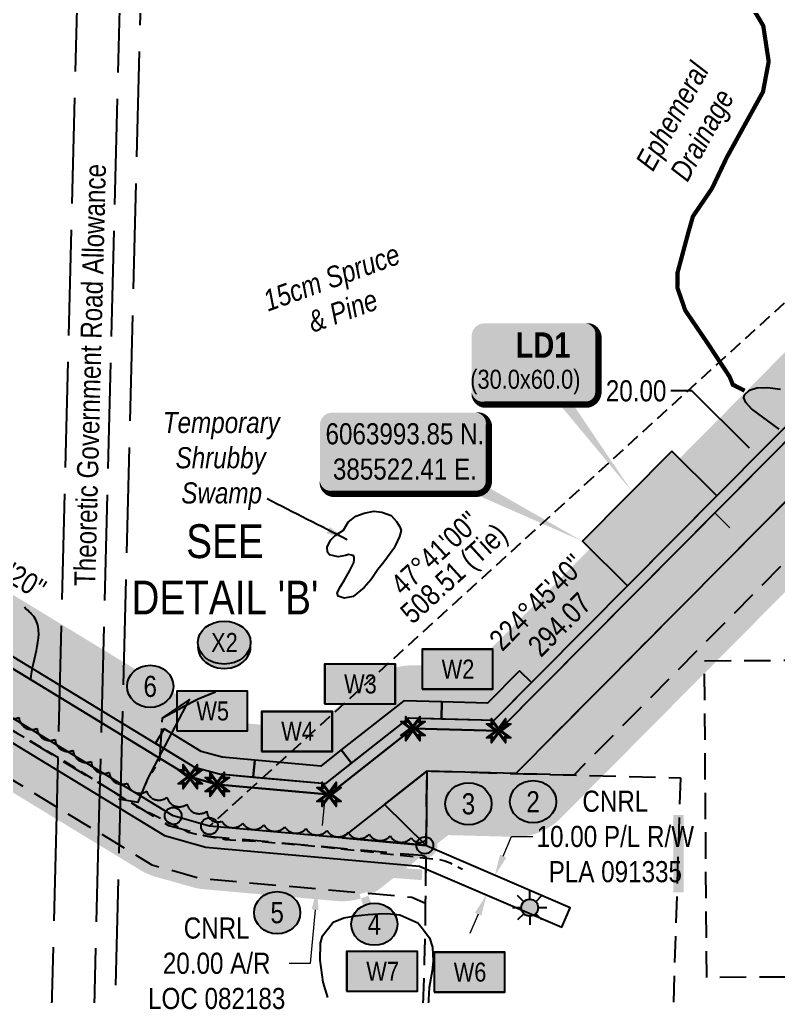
# Model space of a CAD drawing. Extents: x 379646 to 388155, y 6062459 to 6066140.
# Drawn here: x 385256 to 385615.1, y 6063778.4 to 6064240.8 of the extents above; entities that cross this region are included whole.
import ezdxf
from ezdxf.enums import TextEntityAlignment as Align

# ---------------------------------------------------------------- set-up
doc = ezdxf.new("R2010")
doc.units = 0
doc.header["$LTSCALE"] = 5
doc.header["$PDSIZE"] = 0.5
for name, pattern in [('0', [1, 1, 0]), ('foc-ACCESSROAD', [3.75, 2.5, -1.25]), ('foc-TIELINE', [1.875, 1.25, -0.625]), ('foc-TOPO-ephemeral', [6.25, 3.125, -0.625, 0.625, -0.625, 0.625, -0.625]), ('foc-UNSURVEYED', [12.5, 10, -2.5]), ('UG_PIPE', [1.875, 1.25, -0.625])]:
    doc.linetypes.add(name, pattern=pattern)
doc.layers.get('Defpoints').update_dxf_attribs({"color": 9})
for name, color, linetype in [('AS-PIPE-UG', 44, 'UG_PIPE'), ('AS-ROADS', 254, 'Continuous'), ('AS-UNDERLAY-H', 141, 'Continuous'), ('C-AR', 13, 'foc-ACCESSROAD'), ('C-RW', 13, 'Continuous'), ('C-WS', 13, 'foc-ACCESSROAD'), ('C-WS-S', 8, 'Continuous'), ('DETAIL-T', 7, 'Continuous'), ('F-WS', 190, 'foc-ACCESSROAD'), ('L-BD', 7, 'Continuous'), ('L-BD1', 253, 'Continuous'), ('L-MON', 1, 'Continuous'), ('L-ROAD-T', 7, 'Continuous'), ('L-TIE', 7, 'foc-TIELINE'), ('L-USEC', 7, 'foc-UNSURVEYED'), ('P-BUFFER-H 30m', 51, 'Continuous'), ('P-CROSSINGS', 250, 'Continuous'), ('P-ELEVATION', 7, 'Continuous'), ('P-PROPOSED', 10, 'Continuous'), ('P-PROPOSED-H', 21, 'Continuous'), ('P-STATION', 7, 'Continuous'), ('P-TEMP-BLOCKS', 250, 'Continuous'), ('P-TEMP-BLUE', 146, 'Continuous'), ('P-TXT', 4, 'Continuous'), ('T-BUSH', 110, '0'), ('T-BUSH-T', 110, 'Continuous'), ('T-DRAW', 143, 'foc-TOPO-ephemeral'), ('T-WATER-T', 170, 'Continuous'), ('WATERCOURSE', 146, 'foc-TIELINE'), ('WETLAND', 143, 'Continuous'), ('WETLAND-T', 146, 'Continuous')]:
    doc.layers.add(name, color=color, linetype=linetype)
doc.layers.add('C-AR-T', color=13, linetype='Continuous', lineweight=9)
doc.layers.add('C-RW-T', color=13, linetype='Continuous', lineweight=9)
doc.layers.add('P-TEMP-BLUE-H', color=7, linetype='Continuous', true_color=0x99e6ff)
doc.styles.add('80', font='ARIALN.TTF', dxfattribs={"height": 10})
doc.styles.add('80CG', font='ARIALN.TTF', dxfattribs={"height": 10})
doc.styles.add('80L', font='ARIALN.TTF', dxfattribs={"height": 10})
doc.styles.add('BOLD', font='ARIALNB.TTF')
doc.styles.add('Crossing', font='ARIALN.TTF', dxfattribs={"height": 10})
doc.styles.add('foc-LtypeFont', font='ARIALN.TTF', dxfattribs={"height": 7.35})
doc.linetypes.add('foc-TOPO-flowdirection-NOLINE', pattern='A,0,[">",foc-LtypeFont,S=0.3,R=0,X=0,Y=-0.945],-20,[">",foc-LtypeFont,S=0.3,R=0,X=0,Y=-0.945],0', length=20)
doc.dimstyles.new('Compass 5 000', dxfattribs={"dimscale": 5, "dimtxt": 9, "dimasz": 2, "dimexe": 0.2, "dimexo": 0.0625, "dimgap": 0.5, "dimtad": 0, "dimtih": 1, "dimtoh": 1, "dimzin": 0, "dimdsep": 46, "dimtxsty": '80CG', "dimcen": 0.1, "dimse1": 1, "dimse2": 1, "dimclrd": 256, "dimclrt": 256, "dimaunit": 1, "dimadec": 4, "dimazin": 0, "dimtfac": 0.06, "dimtofl": 0, "dimtmove": 0, "dimatfit": 1, "dimfxl": 0.2, "dimtolj": 1, "dimtzin": 0, "dimlwd": -1, "dimarcsym": 0})

# ---------------------------------------------------------------- blocks, each defined once
blk = doc.blocks.new('*D382')
at = {"layer": 'C-AR-T', "transparency": 16777216}
for p, q in [((385592.13, 6064000.28), (385585.03, 6064007.32)), ((385620.53, 6063972.11), (385627.63, 6063965.07)), ((385627.63, 6063965.07), (385637.63, 6063965.07))]:
    blk.add_line(p, q, dxfattribs=at)
for points in [[(385593.3, 6064001.46), (385590.95, 6063999.09), (385599.23, 6063993.24)], [(385621.7, 6063973.29), (385619.36, 6063970.93), (385613.43, 6063979.15)]]:
    blk.add_solid(points, dxfattribs=at)
at = {"layer": 'Defpoints', "color": 0, "transparency": 16777216}
for p in [(385644.52, 6064038.91), (385658.72, 6064024.83), (385613.43, 6063979.15)]:
    blk.add_point(p, dxfattribs=at)
at = {"layer": 'C-AR-T', "transparency": 16777216, "insert": (385671.9, 6063965.07), "char_height": 10, "attachment_point": 5, "style": '80CG'}
blk.add_mtext('\\A1;CNRL\\P20.00 A/R\\PLOC 240002', dxfattribs=at)
blk = doc.blocks.new('GAS')
h = blk.add_hatch(color=255)
h.dxf.hatch_style = 1
edge = h.paths.add_edge_path()
edge.add_arc((0, 0), 0.9, 0, 360)
for p, q in [((-0.571, 0.571), (-1.142, 1.142)), ((0, 0.808), (0, 1.616)), ((0.571, 0.571), (1.142, 1.142)), ((-0.808, 0), (-1.616, 0)), ((1.616, 0), (0.808, 0)), ((-0.571, -0.571), (-1.142, -1.142)), ((0, -0.808), (0, -1.616)), ((1.142, -1.142), (0.571, -0.571))]:
    blk.add_line(p, q)
blk.add_circle((0, 0), 0.8)
blk = doc.blocks.new('fdia')
at = {"color": 255, "const_width": 1}
blk.add_lwpolyline([(-0.5, 0, 1), (0.5, 0, 1)], format="xyb", close=True, dxfattribs=at)
blk = doc.blocks.new('Fdiaa')
blk.add_blockref('fdia', (0, 0))
blk = doc.blocks.new('fdib')
at = {"color": 1, "const_width": 1.6}
blk.add_lwpolyline([(-0.4, 0, 1), (0.4, 0, 1)], format="xyb", close=True, dxfattribs=at)
at = {"color": 1}
blk.add_circle((0, 0), 0.8, dxfattribs=at)
blk = doc.blocks.new('Fdibb')
blk.add_blockref('fdib', (0, 0))
blk = doc.blocks.new('fdicc')
for name in ['Fdibb', 'Fdiaa']:
    blk.add_blockref(name, (0, 0))
blk = doc.blocks.new('FDI')
blk.add_blockref('fdicc', (0, 0))
blk = doc.blocks.new('*D412')
at = {"layer": 'C-AR-T', "transparency": 16777216}
for p, q in [((385399.4, 6063859.25), (385400.29, 6063869.22)), ((385395.86, 6063819.42), (385393.6, 6063794.01)), ((385393.6, 6063794.01), (385383.6, 6063794.01))]:
    blk.add_line(p, q, dxfattribs=at)
for points in [[(385397.74, 6063859.4), (385401.06, 6063859.11), (385398.52, 6063849.29)], [(385394.2, 6063819.57), (385397.52, 6063819.27), (385396.75, 6063829.38)]]:
    blk.add_solid(points, dxfattribs=at)
at = {"layer": 'Defpoints', "color": 0, "transparency": 16777216}
for p in [(385395.18, 6063849.59), (385393.41, 6063829.68), (385396.75, 6063829.38)]:
    blk.add_point(p, dxfattribs=at)
at = {"layer": 'C-AR-T', "transparency": 16777216, "insert": (385349.3, 6063794.01), "char_height": 10, "attachment_point": 5, "style": '80CG'}
blk.add_mtext('\\A1;CNRL\\P20.00 A/R\\PLOC 082183', dxfattribs=at)
blk = doc.blocks.new('TEMP')
h = blk.add_hatch(color=255)
h.dxf.hatch_style = 1
h.paths.add_polyline_path([(0, 0.251), (-0.666, 1.152), (-0.666, 0.666), (-1.152, 0.666), (-0.251, 0), (-1.152, -0.666), (-0.666, -0.666), (-0.666, -1.152), (0, -0.251), (0.666, -1.152), (0.666, -0.666), (1.152, -0.666), (0.251, 0), (1.152, 0.666), (0.666, 0.666), (0.666, 1.152)])
h.paths.add_polyline_path([(0.566, 0.849), (0.566, 0.566), (0.849, 0.566), (0.083, 0), (0.849, -0.566), (0.566, -0.566), (0.566, -0.849), (0, -0.083), (-0.566, -0.849), (-0.566, -0.566), (-0.849, -0.566), (-0.083, 0), (-0.849, 0.566), (-0.566, 0.566), (-0.566, 0.849), (0, 0.083)], flags=16)
h = blk.add_hatch(color=1)
h.dxf.hatch_style = 1
h.paths.add_polyline_path([(0, 0.083), (-0.566, 0.849), (-0.566, 0.566), (-0.849, 0.566), (-0.083, 0), (-0.849, -0.566), (-0.566, -0.566), (-0.566, -0.849), (0, -0.083), (0.566, -0.849), (0.566, -0.566), (0.849, -0.566), (0.083, 0), (0.849, 0.566), (0.566, 0.566), (0.566, 0.849)])
at = {"color": 1}
for p, q in [((-0.083, 0), (0.083, 0)), ((0, 0.083), (0, -0.083))]:
    blk.add_line(p, q, dxfattribs=at)
at = {"color": 255, "flags": 128}
blk.add_lwpolyline([(-0.251, 0), (-1.152, 0.666), (-0.666, 0.666), (-0.666, 1.152), (0, 0.251), (0.666, 1.152), (0.666, 0.666), (1.152, 0.666), (0.251, 0), (1.152, -0.666), (0.666, -0.666), (0.666, -1.152), (0, -0.251), (-0.666, -1.152), (-0.666, -0.666), (-1.152, -0.666)], close=True, dxfattribs=at)
at = {"color": 1, "flags": 128}
blk.add_lwpolyline([(-0.083, 0), (-0.849, 0.566), (-0.566, 0.566), (-0.566, 0.849), (0, 0.083), (0.566, 0.849), (0.566, 0.566), (0.849, 0.566), (0.083, 0), (0.849, -0.566), (0.566, -0.566), (0.566, -0.849), (0, -0.083), (-0.566, -0.849), (-0.566, -0.566), (-0.849, -0.566)], close=True, dxfattribs=at)
blk = doc.blocks.new('*D413')
at = {"layer": 'Defpoints', "color": 0, "transparency": 16777216}
for p in [(385608.48, 6064030.96), (385569.98, 6063992.13), (385584.17, 6063978.06)]:
    blk.add_point(p, dxfattribs=at)
at = {"layer": 'P-TXT', "transparency": 16777216}
for p, q in [((385574.16, 6064065), (385564.16, 6064065)), ((385601.38, 6064038), (385574.16, 6064065)), ((385629.78, 6064009.84), (385636.88, 6064002.8))]:
    blk.add_line(p, q, dxfattribs=at)
for points in [[(385602.56, 6064039.19), (385600.21, 6064036.82), (385608.48, 6064030.96)], [(385630.95, 6064011.02), (385628.61, 6064008.66), (385622.68, 6064016.88)]]:
    blk.add_solid(points, dxfattribs=at)
at = {"layer": 'P-TXT', "transparency": 16777216, "insert": (385547.76, 6064065), "char_height": 10, "attachment_point": 5, "style": '80CG'}
blk.add_mtext('\\A1;20.00', dxfattribs=at)
blk = doc.blocks.new('*D423')
at = {"layer": 'C-RW-T', "transparency": 16777216}
for p, q in [((385484.88, 6063844.85), (385488.83, 6063854.04)), ((385488.83, 6063854.04), (385498.83, 6063854.04)), ((385473.02, 6063817.3), (385469.07, 6063808.11))]:
    blk.add_line(p, q, dxfattribs=at)
for points in [[(385483.35, 6063845.51), (385486.41, 6063844.19), (385480.93, 6063835.67)], [(385471.49, 6063817.96), (385474.55, 6063816.64), (385476.97, 6063826.48)]]:
    blk.add_solid(points, dxfattribs=at)
at = {"layer": 'Defpoints', "color": 0, "transparency": 16777216}
for p in [(385479.26, 6063836.38), (385480.93, 6063835.67), (385475.3, 6063827.2)]:
    blk.add_point(p, dxfattribs=at)
at = {"layer": 'C-RW-T', "transparency": 16777216, "insert": (385537.92, 6063854.04), "char_height": 10, "attachment_point": 5, "style": '80CG'}
blk.add_mtext('\\A1;CNRL\\P10.00 P/L R/W\\PPLA 091335', dxfattribs=at)
blk = doc.blocks.new('*U427')
at = {"true_color": 0x99e6ff}
h = blk.add_hatch(color=141, dxfattribs=at)
edge = h.paths.add_edge_path()
edge.add_line((-24, -20), (24, -20))
edge.add_arc((24, -14), 6, 270, 360)
edge.add_line((30, -14), (30, 12.5))
edge.add_arc((24, 12.5), 6, 0, 90)
edge.add_line((24, 18.5), (-24, 18.5))
edge.add_arc((-24, 12.5), 6, 90, 180)
edge.add_line((-30, 12.5), (-30, -14))
edge.add_arc((-24, -14), 6, 180, 270)
at = {"color": 250, "flags": 128}
blk.add_lwpolyline([(-24, -20, 3, 3, 0), (24, -20, 3, 3, 0.414214), (30, -14, 3, 3, 0), (30, 12.5, 3, 0, 0.414214), (24, 18.5, 0, 0, 0), (-24, 18.5, 0, 0, 0.414214), (-30, 12.5, 0, 0, 0), (-30, -14, 0, 3, 0.414214)], format="xyseb", close=True, dxfattribs=at)
at = {"flags": 128}
blk.add_lwpolyline([(45.88, -61.11, 0, 7.5, 0), (0, 0, 0, 0, 0)], format="xyseb", dxfattribs=at)
at = {"color": 250}
for tag, p, height, style in [('TEMP_AREA_W1_001', (-9.21, 2.24), 12, 'BOLD'), ('ENTER_TEXT_001', (-30.66, -12.47), 9, '80')]:
    blk.add_attdef(tag, p, '', height=height, dxfattribs=dict(at, style=style))
blk = doc.blocks.new('Temp_Area5')
at = {"true_color": 0x99e6ff}
h = blk.add_hatch(color=141, dxfattribs=at)
h.dxf.hatch_style = 1
h.paths.add_polyline_path([(-16.83, -9.44), (16.33, -9.44), (16.33, 9.05), (-16.83, 9.05)])
at = {"color": 250}
for points in [[(-17.03, -9.64), (16.53, -9.64), (16.53, 9.25), (-17.03, 9.25)], [(-16.93, -9.54), (16.43, -9.54), (16.43, 9.15), (-16.93, 9.15)]]:
    blk.add_lwpolyline(points, close=True, dxfattribs=at)
at = {"color": 250, "style": '80L'}
blk.add_attdef('TEMPORARY', text='', height=9, dxfattribs=at).set_placement((0, -0.15), align=Align.MIDDLE_CENTER)
blk = doc.blocks.new('xing2')
h = blk.add_hatch(color=50)
h.dxf.hatch_style = 1
edge = h.paths.add_edge_path()
edge.add_ellipse((0, 0), major_axis=(-12.5, 0), ratio=0.816297, start_angle=0, end_angle=360)
h = blk.add_hatch(color=250)
h.dxf.hatch_style = 1
edge = h.paths.add_edge_path()
edge.add_ellipse((0, -2.05), major_axis=(-12.5, 0), ratio=0.816297, start_angle=0, end_angle=180)
edge.add_line((12.5, -2.05), (12.5, 0))
edge.add_ellipse((0, 0), major_axis=(-12.5, 0), ratio=0.816297, start_angle=0, end_angle=180, ccw=False)
edge.add_line((-12.5, 0), (-12.5, -2.05))
at = {"color": 250}
blk.add_ellipse((0, 0), major_axis=(-12.5, 0), ratio=0.816297, dxfattribs=at)
blk.add_ellipse((0, -2.05), major_axis=(-12.5, 0), ratio=0.816297, start_param=0, end_param=3.141593, dxfattribs=at)
at = {"color": 250, "style": 'Crossing'}
blk.add_attdef('CROSSING', text='', height=9, dxfattribs=at).set_placement((0.09, 0.02), align=Align.MIDDLE_CENTER)
at = {"color": 250, "style": 'Crossing', "flags": 1}
for tag, p in [('OWNER', (0.09, -12.49)), ('DESCRIPTION', (0.09, -25.77)), ('LOCATION', (0.09, -39.3)), ('DWG_REF', (0.09, -52.84))]:
    blk.add_attdef(tag, text='', height=9, dxfattribs=at).set_placement(p, align=Align.MIDDLE_CENTER)
blk = doc.blocks.new('*U466')
at = {"layer": 'P-ELEVATION'}
h = blk.add_hatch(color=111, dxfattribs=at)
h.dxf.hatch_style = 1
edge = h.paths.add_edge_path()
edge.add_ellipse((0, 0), major_axis=(-10.94, 0), ratio=0.913794, start_angle=0, end_angle=360)
at = {"layer": 'P-ELEVATION', "color": 7, "flags": 128}
blk.add_lwpolyline([(0, 0, 5, 0, 0), (-12.25, 23.48, 0, 0, 0)], format="xyseb", dxfattribs=at)
at = {"layer": 'P-ELEVATION', "color": 7}
blk.add_ellipse((0, 0), major_axis=(-10.94, 0), ratio=0.913794, dxfattribs=at)
at = {"layer": 'P-ELEVATION', "style": '80'}
blk.add_attdef('BEND', text='', height=10, dxfattribs=at).set_placement((0, 0), align=Align.MIDDLE_CENTER)
blk = doc.blocks.new('*U468')
at = {"layer": 'P-ELEVATION'}
h = blk.add_hatch(color=111, dxfattribs=at)
h.dxf.hatch_style = 1
edge = h.paths.add_edge_path()
edge.add_ellipse((0, 0), major_axis=(-10.94, 0), ratio=0.913794, start_angle=0, end_angle=360)
at = {"layer": 'P-ELEVATION', "color": 7, "flags": 128}
blk.add_lwpolyline([(0, 0, 5, 0, 0), (-22.96, 25.53, 0, 0, 0)], format="xyseb", dxfattribs=at)
at = {"layer": 'P-ELEVATION', "color": 7}
blk.add_ellipse((0, 0), major_axis=(-10.94, 0), ratio=0.913794, dxfattribs=at)
at = {"layer": 'P-ELEVATION', "style": '80'}
blk.add_attdef('BEND', text='', height=10, dxfattribs=at).set_placement((0, 0), align=Align.MIDDLE_CENTER)
blk = doc.blocks.new('*U467')
at = {"layer": 'P-ELEVATION'}
h = blk.add_hatch(color=111, dxfattribs=at)
h.dxf.hatch_style = 1
edge = h.paths.add_edge_path()
edge.add_ellipse((0, 0), major_axis=(-10.94, 0), ratio=0.913794, start_angle=0, end_angle=360)
at = {"layer": 'P-ELEVATION', "color": 7, "flags": 128}
blk.add_lwpolyline([(0, 0, 5, 0, 0), (-18.35, 51.18, 0, 0, 0)], format="xyseb", dxfattribs=at)
at = {"layer": 'P-ELEVATION', "color": 7}
blk.add_ellipse((0, 0), major_axis=(-10.94, 0), ratio=0.913794, dxfattribs=at)
at = {"layer": 'P-ELEVATION', "style": '80'}
blk.add_attdef('BEND', text='', height=10, dxfattribs=at).set_placement((0, 0), align=Align.MIDDLE_CENTER)
blk = doc.blocks.new('*U523')
h = blk.add_hatch(color=254)
edge = h.paths.add_edge_path()
edge.add_line((-34, -20), (34, -20))
edge.add_arc((34, -14), 6, 270, 360)
edge.add_line((40, -14), (40, 12.5))
edge.add_arc((34, 12.5), 6, 0, 90)
edge.add_line((34, 18.5), (-34, 18.5))
edge.add_arc((-34, 12.5), 6, 90, 180)
edge.add_line((-40, 12.5), (-40, -14))
edge.add_arc((-34, -14), 6, 180, 270)
at = {"color": 1, "flags": 128}
blk.add_lwpolyline([(-34, -20, 3, 3, 0), (34, -20, 3, 3, 0.414214), (40, -14, 3, 3, 0), (40, 12.5, 3, 0, 0.414214), (34, 18.5, 0, 0, 0), (-34, 18.5, 0, 0, 0.414214), (-40, 12.5, 0, 0, 0), (-40, -14, 0, 3, 0.414214)], format="xyseb", close=True, dxfattribs=at)
blk.add_lwpolyline([(84.34, -42.47, 0, 10, 0), (0, 0, 5, 5, 0)], format="xyseb", dxfattribs=at)
at = {"color": 1, "style": '80'}
blk.add_attdef('ENTER_TEXT_001', (-35.99, -5), '', height=10, dxfattribs=at)
blk = doc.blocks.new('*U537')
at = {"layer": 'P-ELEVATION'}
h = blk.add_hatch(color=111, dxfattribs=at)
h.dxf.hatch_style = 1
edge = h.paths.add_edge_path()
edge.add_ellipse((0, 0), major_axis=(-10.94, 0), ratio=0.913794, start_angle=0, end_angle=360)
at = {"layer": 'P-ELEVATION', "color": 7, "flags": 128}
blk.add_lwpolyline([(0, 0, 5, 0, 0), (-30.2, 50.86, 0, 0, 0)], format="xyseb", dxfattribs=at)
at = {"layer": 'P-ELEVATION', "color": 7}
blk.add_ellipse((0, 0), major_axis=(-10.94, 0), ratio=0.913794, dxfattribs=at)
at = {"layer": 'P-ELEVATION', "style": '80'}
blk.add_attdef('BEND', text='', height=10, dxfattribs=at).set_placement((0, 0), align=Align.MIDDLE_CENTER)
blk = doc.blocks.new('*U536')
at = {"layer": 'P-ELEVATION'}
h = blk.add_hatch(color=111, dxfattribs=at)
h.dxf.hatch_style = 1
edge = h.paths.add_edge_path()
edge.add_ellipse((0, 0), major_axis=(-10.94, 0), ratio=0.913794, start_angle=0, end_angle=360)
at = {"layer": 'P-ELEVATION', "color": 7, "flags": 128}
blk.add_lwpolyline([(0, 0, 5, 0, 0), (14.89, -52.09, 0, 0, 0)], format="xyseb", dxfattribs=at)
at = {"layer": 'P-ELEVATION', "color": 7}
blk.add_ellipse((0, 0), major_axis=(-10.94, 0), ratio=0.913794, dxfattribs=at)
at = {"layer": 'P-ELEVATION', "style": '80'}
blk.add_attdef('BEND', text='', height=10, dxfattribs=at).set_placement((0, 0), align=Align.MIDDLE_CENTER)

msp = doc.modelspace()

# ---------------------------------------------------------------- hatches: boundary and pattern name
at = {"layer": 'AS-UNDERLAY-H'}
h = msp.add_hatch(color=256, dxfattribs=at)
h.dxf.hatch_style = 1
h.paths.add_polyline_path([(385565.336, 6063864.244), (385570.184, 6063864.244), (385570.184, 6063827.654), (385565.336, 6063827.654)])
at = {"layer": 'P-BUFFER-H 30m'}
h = msp.add_hatch(color=256, dxfattribs=at)
h.dxf.hatch_style = 1
edge = h.paths.add_edge_path()
edge.add_line((385490.029, 6063853.932), (385458.835, 6063854.742))
edge.add_line((385458.835, 6063854.742), (385427.143, 6063829.836))
edge.add_arc((385408.613, 6063853.414), 29.989, 264.91766, 308.1643, ccw=False)
edge.add_line((385405.956, 6063823.543), (385343.262, 6063829.119))
edge.add_arc((385345.919, 6063858.99), 29.989, 254.26726, 264.91766, ccw=False)
edge.add_line((385337.788, 6063830.125), (385320.582, 6063834.972))
edge.add_arc((385328.713, 6063863.837), 29.989, 238.67707, 254.26726, ccw=False)
edge.add_line((385313.123, 6063838.219), (385176.714, 6063921.232))
edge.add_line((385176.714, 6063921.232), (385156.169, 6063931.28))
edge.add_line((385156.169, 6063931.28), (385135.463, 6063939.376))
edge.add_line((385135.463, 6063939.376), (384915.26, 6063994.364))
edge.add_line((384915.26, 6063994.364), (384883.793, 6063999.669))
edge.add_line((384883.793, 6063999.669), (384851.294, 6064003.057))
edge.add_arc((384854.403, 6064032.885), 29.989, 182.9991, 264.04795, ccw=False)
edge.add_line((384824.456, 6064031.316), (384821.79, 6064082.201))
edge.add_line((384821.79, 6064082.201), (384809.792, 6064243.231))
edge.add_line((384809.792, 6064243.231), (384800.087, 6064371.811))
edge.add_arc((384829.991, 6064374.068), 29.989, 162.03225, 184.31642, ccw=False)
edge.add_line((384801.464, 6064383.319), (384854.437, 6064546.664))
edge.add_arc((384882.963, 6064537.413), 29.989, 157.87425, 162.03225, ccw=False)
edge.add_line((384855.183, 6064548.708), (384904.39, 6064669.734))
edge.add_line((384904.39, 6064669.734), (384885.852, 6064677.264))
edge.add_arc((384897.137, 6064705.048), 29.989, 157.8944, 247.8944, ccw=False)
edge.add_line((384869.352, 6064716.334), (384908.194, 6064811.963))
edge.add_arc((384935.979, 6064800.678), 29.989, 67.8944, 157.8944, ccw=False)
edge.add_line((384947.264, 6064828.462), (384965.787, 6064820.939))
edge.add_arc((384954.502, 6064793.154), 29.989, -22.1056, 67.8944, ccw=False)
edge.add_line((384982.286, 6064781.869), (384962.253, 6064732.547))
edge.add_line((384962.253, 6064732.547), (384980.807, 6064725.011))
edge.add_arc((384969.522, 6064697.226), 29.989, -22.12575, 67.8944, ccw=False)
edge.add_line((384997.302, 6064685.931), (384929.675, 6064519.601))
edge.add_line((384929.675, 6064519.601), (384880.571, 6064368.022))
edge.add_line((384880.571, 6064368.022), (384889.539, 6064249.202))
edge.add_line((384889.539, 6064249.202), (384901.58, 6064087.594))
edge.add_arc((384871.674, 6064085.366), 29.989, 2.9991, 4.26093, ccw=False)
edge.add_line((384901.621, 6064086.935), (384902.106, 6064077.68))
edge.add_line((384902.106, 6064077.68), (384930.47, 6064072.899))
edge.add_arc((384925.485, 6064043.327), 29.989, 75.9791, 80.43081, ccw=False)
edge.add_line((384932.75, 6064072.423), (385157.945, 6064016.188))
edge.add_arc((385150.68, 6063987.092), 29.989, 68.64491, 75.9791, ccw=False)
edge.add_line((385161.6, 6064015.022), (385187.216, 6064005.007))
edge.add_arc((385176.296, 6063977.077), 29.989, 63.93451, 68.64491, ccw=False)
edge.add_line((385189.473, 6064004.016), (385213.913, 6063992.061))
edge.add_arc((385200.736, 6063965.122), 29.989, 58.67707, 63.93451, ccw=False)
edge.add_line((385216.326, 6063990.74), (385348.851, 6063910.091))
edge.add_line((385348.851, 6063910.091), (385354.987, 6063908.362))
edge.add_line((385354.987, 6063908.362), (385393.306, 6063904.954))
edge.add_line((385393.306, 6063904.954), (385423.588, 6063928.754))
edge.add_arc((385442.119, 6063905.175), 29.989, 88.51121, 128.1643, ccw=False)
edge.add_line((385442.898, 6063935.154), (385470.523, 6063934.436))
edge.add_line((385470.523, 6063934.436), (385663.755, 6064129.282))
edge.add_line((385663.755, 6064129.282), (385693.6, 6064211.446))
edge.add_arc((385721.787, 6064201.207), 29.989, 70.03709, 160.03709, ccw=False)
edge.add_line((385732.026, 6064229.394), (385750.817, 6064222.569))
edge.add_arc((385740.578, 6064194.382), 29.989, -19.96291, 70.03709, ccw=False)
edge.add_line((385768.765, 6064184.143), (385735.169, 6064091.651))
edge.add_arc((385706.982, 6064101.889), 29.989, 315.23826, 340.03709, ccw=False)
edge.add_line((385728.275, 6064080.772), (385512.101, 6063862.793))
edge.add_arc((385490.808, 6063883.91), 29.989, 268.51121, 315.23826, ccw=False)
at = {"layer": 'P-PROPOSED-H'}
h = msp.add_hatch(color=256, dxfattribs=at)
h.dxf.hatch_style = 1
h.paths.add_polyline_path([(385490.808, 6063883.91), (385448.805, 6063885.002), (385408.613, 6063853.414), (385345.919, 6063858.99), (385328.713, 6063863.837), (385191.127, 6063947.566), (385168.238, 6063958.761), (385144.593, 6063968.006), (384921.395, 6064023.742), (384887.845, 6064029.398), (384854.403, 6064032.885), (384851.72, 6064084.1), (384839.698, 6064245.459), (384829.991, 6064374.068), (384882.963, 6064537.413), (384943.469, 6064686.23), (384897.137, 6064705.048), (384935.979, 6064800.678), (384954.502, 6064793.154), (384923.183, 6064716.048), (384969.522, 6064697.226), (384901.483, 6064529.883), (384850.223, 6064371.65), (384859.635, 6064246.944), (384871.674, 6064085.366), (384873.474, 6064050.997), (384890.546, 6064049.217), (384925.485, 6064043.327), (385150.68, 6063987.092), (385176.296, 6063977.077), (385200.736, 6063965.122), (385336.768, 6063882.338), (385349.546, 6063878.739), (385402.49, 6063874.03), (385442.119, 6063905.175), (385482.694, 6063904.121), (385689.691, 6064112.846), (385721.787, 6064201.207), (385740.578, 6064194.382), (385706.982, 6064101.889)])
at = {"layer": 'P-TEMP-BLUE-H'}
h = msp.add_hatch(color=256, dxfattribs=at)
h.dxf.hatch_style = 1
h.paths.add_polyline_path([(385402.49, 6063874.03), (385349.546, 6063878.739), (385336.768, 6063882.338), (385200.736, 6063965.122), (385176.296, 6063977.077), (385150.68, 6063987.092), (384925.485, 6064043.327), (384890.546, 6064049.217), (384873.474, 6064050.997), (384871.674, 6064085.366), (384859.635, 6064246.944), (384850.223, 6064371.65), (384901.483, 6064529.883), (384945.145, 6064637.272), (384949.776, 6064635.391), (384906.182, 6064528.169), (384855.281, 6064371.045), (384864.62, 6064247.316), (384876.662, 6064085.682), (384878.242, 6064055.525), (384891.221, 6064054.172), (384926.507, 6064048.223), (385152.202, 6063991.864), (385178.309, 6063981.656), (385203.134, 6063969.482), (385338.78, 6063886.964), (385350.453, 6063883.676), (385400.959, 6063879.184), (385440.447, 6063910.218), (385480.665, 6063909.173), (385673.353, 6064103.469), (385678.528, 6064101.59), (385482.694, 6063904.121), (385442.119, 6063905.175)])
h = msp.add_hatch(color=256, dxfattribs=at)
h.dxf.hatch_style = 1
h.paths.add_polyline_path([(385564.641, 6064036.438), (385522.407, 6063993.851), (385543.7, 6063972.734), (385585.934, 6064015.321)])
h = msp.add_hatch(color=256, dxfattribs=at)
h.dxf.hatch_style = 1
h.paths.add_polyline_path([(385455.683, 6063909.822), (385480.665, 6063909.173), (385498.263, 6063926.917), (385492.585, 6063932.549), (385477.42, 6063917.257), (385455.891, 6063917.817)])
h = msp.add_hatch(color=256, dxfattribs=at)
h.dxf.hatch_style = 1
h.paths.add_polyline_path([(385408.191, 6063895.039), (385413.133, 6063888.752), (385440.447, 6063910.218), (385455.683, 6063909.822), (385455.891, 6063917.817), (385437.773, 6063918.288)])
h = msp.add_hatch(color=256, dxfattribs=at)
h.dxf.hatch_style = 1
h.paths.add_polyline_path([(385324.443, 6063905.047), (385320.287, 6063898.215), (385338.78, 6063886.964), (385350.453, 6063883.676), (385366.597, 6063882.24), (385367.305, 6063890.206), (385351.904, 6063891.576), (385342.002, 6063894.365)])
h = msp.add_hatch(color=256, dxfattribs=at)
h.dxf.hatch_style = 1
h.paths.add_polyline_path([(385367.305, 6063890.206), (385366.597, 6063882.24), (385400.959, 6063879.184), (385413.133, 6063888.752), (385408.191, 6063895.039), (385398.51, 6063887.431)])
h = msp.add_hatch(color=256, dxfattribs=at)
h.dxf.hatch_style = 1
h.paths.add_polyline_path([(385428.703, 6063869.204), (385448.805, 6063885.002), (385448.44, 6063849.872)])
h = msp.add_hatch(color=256, dxfattribs=at)
h.dxf.hatch_style = 1
h.paths.add_polyline_path([(385448.44, 6063849.872), (385428.703, 6063869.204), (385408.613, 6063853.414)])

# ---------------------------------------------------------------- linework, layer by layer
at = {"layer": 'AS-PIPE-UG', "flags": 128}
msp.add_lwpolyline([(384853.809, 6064028.178), (384872.902, 6064025.95), (384897.682, 6064022.722), (384914.93, 6064019.388), (384940.81, 6064013.305), (384962.291, 6064007.859), (384990.154, 6064000.714), (385014.432, 6063994.615), (385070.549, 6063980.514), (385106.061, 6063971.851), (385127.116, 6063967.083), (385157.642, 6063958.942), (385185.35, 6063945.584), (385203.735, 6063934.326), (385226.293, 6063919.708), (385253.065, 6063904.153), (385275.831, 6063890.576), (385299.045, 6063876.171), (385311.432, 6063868.358), (385335.927, 6063856.189), (385340.442, 6063855.05), (385347.487, 6063853.746), (385353.252, 6063852.704), (385372.306, 6063851.558), (385398.386, 6063849.338), (385424.801, 6063846.484), (385439.334, 6063844.92), (385452.692, 6063843.378), (385455.313, 6063843.084), (385457.32, 6063842.558), (385459.706, 6063841.574), (385465.54, 6063838.697)], dxfattribs=at)
at = {"layer": 'AS-ROADS', "const_width": 4.998, "flags": 128}
msp.add_lwpolyline([(385446.483, 6063835.932), (385349.098, 6063843.387), (385344.581, 6063844.22), (385340.44, 6063845.019), (385332.115, 6063847.115), (385326, 6063849.305), (385318.372, 6063852.904), (385215.975, 6063915.086), (385187.462, 6063931.734), (385172.335, 6063940.522), (385166.133, 6063943.738), (385161.288, 6063945.635), (385156.291, 6063947.623), (385149.202, 6063950.284), (385142.735, 6063952.399), (385134.446, 6063954.917), (384991.037, 6063990.756), (384909.307, 6064010.449), (384904.199, 6064011.518), (384898.723, 6064012.615), (384892.585, 6064013.605), (384779.764, 6064026.254)], dxfattribs=at)
at = {"layer": 'C-AR', "flags": 128}
for points in [[(385490.808, 6063883.91), (385706.982, 6064101.889), (385727.689, 6064094.367), (385518.268, 6063883.197)], [(385448.382, 6063844.233), (385446.548, 6063845.022), (385345.012, 6063854.053), (385326.7, 6063859.212), (385188.709, 6063943.155), (385166.226, 6063954.181), (385143.071, 6063963.234), (384920.373, 6064018.846), (384887.17, 6064024.443), (384814.224, 6064032.048), (384798.526, 6064048.577), (384800.382, 6064013.152), (384800.317, 6063998.398), (384815.283, 6064011.837), (384884.469, 6064004.624), (384916.283, 6063999.261), (385136.984, 6063944.148), (385158.171, 6063935.864), (385179.093, 6063925.604), (385318.646, 6063840.71), (385341.385, 6063834.304), (385441.586, 6063825.392), (385448.157, 6063822.564)]]:
    msp.add_lwpolyline(points, close=True, dxfattribs=at)
at = {"layer": 'C-RW'}
msp.add_lwpolyline([(384376.18, 6064022.818), (384799.828, 6064023.728), (384799.575, 6064028.55), (384886.494, 6064019.488), (384919.35, 6064013.949), (385141.55, 6063958.463), (385164.212, 6063949.602), (385186.305, 6063938.767), (385324.686, 6063854.586), (385344.105, 6063849.116), (385445.308, 6063840.115), (385512.626, 6063811.136), (385516.578, 6063820.318), (385447.789, 6063849.93), (385345.919, 6063858.99), (385328.713, 6063863.837), (385191.127, 6063947.566), (385168.238, 6063958.761), (385144.593, 6063968.006), (384921.395, 6064023.742), (384887.845, 6064029.398), (384798.442, 6064038.719), (384376.563, 6064037.814)], dxfattribs=at)
at = {"layer": 'C-WS', "flags": 128}
msp.add_lwpolyline([(385568.704, 6063881.886), (385565.033, 6063763.642), (385446.791, 6063767.313), (385446.97, 6063773.117), (385447.638, 6063794.736), (385447.982, 6063805.694), (385448.805, 6063885.002), (385568.704, 6063881.886)], close=True, dxfattribs=at)
at = {"layer": 'F-WS', "flags": 128}
msp.add_lwpolyline([(385730.049, 6063938.34), (385731.132, 6063788.368), (385581.161, 6063787.286), (385580.078, 6063937.257), (385730.049, 6063938.34)], close=True, dxfattribs=at)
at = {"layer": 'L-TIE', "flags": 128}
msp.add_lwpolyline([(385721.787, 6064201.207), (385345.919, 6063858.99)], dxfattribs=at)
at = {"layer": 'L-USEC'}
for p, q in [((385283.688, 6064266.243), (385273.468, 6063864.198)), ((385303.791, 6064265.732), (385293.571, 6063863.687)), ((385303.622, 6063863.364), (385313.841, 6064265.407)), ((385273.468, 6063864.198), (385263.25, 6063462.158)), ((385293.571, 6063863.687), (385283.352, 6063461.601)), ((385293.659, 6063471.374), (385303.622, 6063863.364))]:
    msp.add_line(p, q, dxfattribs=at)
at = {"layer": 'P-PROPOSED', "flags": 128}
msp.add_lwpolyline([(385200.736, 6063965.122), (385336.768, 6063882.338), (385349.546, 6063878.739), (385402.49, 6063874.03), (385442.119, 6063905.175), (385482.694, 6063904.121), (385689.691, 6064112.846), (385721.787, 6064201.207), (385740.578, 6064194.382), (385706.982, 6064101.889), (385490.808, 6063883.91), (385448.805, 6063885.002), (385408.613, 6063853.414), (385345.919, 6063858.99), (385328.713, 6063863.837), (385191.127, 6063947.566)], dxfattribs=at)
at = {"layer": 'P-TEMP-BLUE'}
msp.add_lwpolyline([(385203.134, 6063969.482), (385338.78, 6063886.964), (385350.453, 6063883.676), (385400.959, 6063879.184), (385440.447, 6063910.218), (385480.665, 6063909.173), (385673.353, 6064103.469), (385678.528, 6064101.59), (385482.694, 6063904.121), (385442.119, 6063905.175), (385402.49, 6063874.03), (385349.546, 6063878.739), (385336.768, 6063882.338), (385200.736, 6063965.122)], dxfattribs=at)
for points in [[(385564.641, 6064036.438), (385522.407, 6063993.851), (385543.7, 6063972.734), (385585.934, 6064015.321)], [(385455.683, 6063909.822), (385480.665, 6063909.173), (385498.263, 6063926.917), (385492.585, 6063932.549), (385477.42, 6063917.257), (385455.891, 6063917.817)], [(385408.191, 6063895.039), (385413.133, 6063888.752), (385440.447, 6063910.218), (385455.683, 6063909.822), (385455.891, 6063917.817), (385437.773, 6063918.288)], [(385324.443, 6063905.047), (385320.287, 6063898.215), (385338.78, 6063886.964), (385350.453, 6063883.676), (385366.597, 6063882.24), (385367.305, 6063890.206), (385351.904, 6063891.576), (385342.002, 6063894.365)], [(385367.305, 6063890.206), (385366.597, 6063882.24), (385400.959, 6063879.184), (385413.133, 6063888.752), (385408.191, 6063895.039), (385398.51, 6063887.431)], [(385428.703, 6063869.204), (385448.805, 6063885.002), (385448.44, 6063849.872)], [(385448.44, 6063849.872), (385428.703, 6063869.204), (385408.613, 6063853.414)]]:
    msp.add_lwpolyline(points, close=True, dxfattribs=at)
at = {"layer": 'T-BUSH', "flags": 128}
msp.add_lwpolyline([(384852.467, 6064107.072, 0.5205671), (384859.321, 6064101.882, 0.5205671), (384869.099, 6064099.805, 0.5205671), (384878.877, 6064097.727, 0.5205671), (384884.914, 6064092.554, 0.5205671), (384885.127, 6064082.56, 0.5205671), (384885.34, 6064072.566, 0.5205671), (384885.553, 6064062.572, 0.5205671), (384885.766, 6064052.578, 0.5205671), (384885.979, 6064042.584, 0.5205671), (384886.497, 6064032.851, 0.5205671), (384896.235, 6064030.603, 0.5205671), (384905.949, 6064028.245, 0.5205671), (384915.663, 6064025.886, 0.5205671), (384925.377, 6064023.528, 0.5205671), (384935.091, 6064021.169, 0.5205671), (384944.805, 6064018.811, 0.5205671), (384954.519, 6064016.452, 0.5205671), (384964.233, 6064014.094, 0.5205671), (384973.947, 6064011.735, 0.5205671), (384983.662, 6064009.377, 0.5205671), (384993.376, 6064007.018, 0.5205671), (385003.09, 6064004.659, 0.5205671), (385012.804, 6064002.301, 0.5205671), (385022.518, 6063999.942, 0.5205671), (385032.232, 6063997.584, 0.5205671), (385041.946, 6063995.225, 0.5205671), (385051.66, 6063992.867, 0.5205671), (385061.374, 6063990.508, 0.5205671), (385071.088, 6063988.15, 0.5205671), (385080.802, 6063985.791, 0.5205671), (385090.516, 6063983.433, 0.5205671), (385100.23, 6063981.074, 0.5205671), (385109.944, 6063978.716, 0.5205671), (385119.658, 6063976.357, 0.5205671), (385129.372, 6063973.999, 0.5205671), (385139.086, 6063971.64, 0.5205671), (385148.735, 6063969.51, 0.5205671), (385157.006, 6063970.258, 0.5205671), (385166.209, 6063966.357, 0.5205671), (385175.413, 6063962.455, 0.5205671), (385184.616, 6063958.554, 0.5205671), (385193.819, 6063954.652, 0.5205671), (385195.97, 6063946.808, 0.5205671), (385204.509, 6063941.612, 0.5205671), (385213.049, 6063936.416, 0.5205671), (385221.589, 6063931.22, 0.5205671), (385230.128, 6063926.023, 0.5205671), (385238.668, 6063920.827, 0.5205671), (385247.208, 6063915.631, 0.5205671), (385255.747, 6063910.435, 0.5205671), (385264.287, 6063905.239, 0.5205671), (385272.827, 6063900.043, 0.5205671), (385281.366, 6063894.846, 0.5205671), (385289.906, 6063889.65, 0.5205671), (385298.445, 6063884.454, 0.5205671), (385307.014, 6063879.306, 0.5205671), (385316.177, 6063875.505, 0.5205671), (385325.736, 6063872.587, 0.5205671), (385335.182, 6063869.317, 0.5205671), (385344.629, 6063866.048, 0.5205671), (385351.692, 6063861.303, 0.5205671), (385361.651, 6063860.436, 0.5205671), (385371.609, 6063859.568, 0.5205671), (385381.568, 6063858.701, 0.5205671), (385391.526, 6063857.833, 0.5205671), (385401.485, 6063856.966, 0.5205671), (385411.443, 6063856.099, 0.5205671), (385421.402, 6063855.231, 0.5205671), (385431.361, 6063854.364, 0.5205671), (385441.319, 6063853.496, 0.5205671), (385448.638, 6063852.859, 0.5205671)], format="xyb", dxfattribs=at)
at = {"layer": 'T-DRAW', "flags": 128}
msp.add_lwpolyline([(385302.882, 6063871.989), (385312.159, 6063870.289), (385316.692, 6063881.313), (385322.422, 6063890.413), (385323.618, 6063910.29), (385340.471, 6063919.328), (385348.768, 6063922.559)], dxfattribs=at)
at = {"layer": 'T-DRAW', "linetype": 'foc-TOPO-flowdirection-NOLINE', "flags": 128}
msp.add_lwpolyline([(385302.882, 6063871.989), (385312.159, 6063870.289), (385316.692, 6063881.313), (385336.364, 6063918.877), (385323.618, 6063910.29), (385340.471, 6063919.328), (385348.768, 6063922.559)], dxfattribs=at)
at = {"layer": 'WATERCOURSE', "const_width": 2, "flags": 128}
msp.add_lwpolyline([(385599.092, 6064065.127), (385593.461, 6064068.018), (385592.033, 6064071.682), (385581.797, 6064087.269), (385571.024, 6064103.106), (385567.277, 6064113.849), (385567.324, 6064120.898), (385572.363, 6064139.665), (385574.641, 6064147.654), (385583.666, 6064160.895), (385590.69, 6064175.636), (385607.77, 6064206.572), (385610.484, 6064220.967), (385607.915, 6064237.868), (385600.088, 6064251.034), (385585.812, 6064265.6), (385565.951, 6064274.94), (385559.262, 6064283.471), (385556.017, 6064293.007)], dxfattribs=at)
at = {"layer": 'WATERCOURSE', "linetype": 'foc-TOPO-flowdirection-NOLINE', "const_width": 2, "flags": 128}
msp.add_lwpolyline([(385556.017, 6064293.007), (385559.262, 6064283.471), (385565.951, 6064274.94), (385585.812, 6064265.6), (385600.088, 6064251.034), (385607.915, 6064237.868), (385610.484, 6064220.967), (385607.77, 6064206.572), (385590.69, 6064175.636), (385583.666, 6064160.895), (385574.641, 6064147.654), (385572.363, 6064139.665), (385567.324, 6064120.898), (385567.277, 6064113.849), (385571.024, 6064103.106), (385581.797, 6064087.269), (385592.033, 6064071.682), (385593.461, 6064068.018), (385599.092, 6064065.127)], dxfattribs=at)
at = {"layer": 'WETLAND'}
for points in [[(385615.473, 6064046.983), (385602.308, 6064056.556), (385599.725, 6064059.543), (385598.652, 6064061.728), (385599.06, 6064063.206), (385601.464, 6064065.324), (385604.884, 6064066.491), (385609.909, 6064066.635), (385616.149, 6064065.886)], [(385401.896, 6063777.816), (385399.73, 6063785.187), (385398.337, 6063795.485), (385398.487, 6063803.619), (385399.328, 6063807.005), (385404.478, 6063813.601), (385409.42, 6063815.596), (385415.004, 6063816.47), (385420.941, 6063817.187), (385425.917, 6063817.496), (385430.2, 6063817.673), (385435.939, 6063816.957), (385444.499, 6063813.138), (385445.998, 6063811.305), (385450.049, 6063806.142), (385451.363, 6063801.72), (385451.681, 6063795.192), (385451.212, 6063790.45), (385449.782, 6063782.612), (385449.314, 6063774.075)]]:
    msp.add_lwpolyline(points, dxfattribs=at)
msp.add_lwpolyline([(385412.092, 6063979.639), (385414.264, 6063983.805), (385414.385, 6063985.139), (385414.295, 6063986.244), (385413.917, 6063987.036), (385411.726, 6063987.643), (385410.19, 6063987.172), (385406.857, 6063986.418), (385402.705, 6063987.399), (385401.735, 6063988.636), (385401.498, 6063991.019), (385403.112, 6063994.339), (385405.3, 6063996.655), (385409.299, 6063999.134), (385411.555, 6064002.937), (385415.159, 6064005.734), (385419.133, 6064007.112), (385423.615, 6064008.065), (385427.423, 6064007.569), (385431.867, 6064005.991), (385434.421, 6064003.205), (385436.036, 6064000.716), (385436.632, 6063998.924), (385435.777, 6063996.15), (385433.807, 6063991.647), (385433.081, 6063990.41), (385428.318, 6063983.896), (385425.559, 6063980.408), (385422.337, 6063975.752), (385419.091, 6063971.975), (385413.879, 6063967.703), (385409.614, 6063966.866), (385406.713, 6063967.839), (385406.241, 6063969.464), (385407.914, 6063972.481), (385409.553, 6063975.271), (385412.092, 6063979.639)], close=True, dxfattribs=at)

# ---------------------------------------------------------------- block references
at = {"layer": 'C-WS-S', "xscale": 4.999999999999828, "yscale": 4.999999999999828, "zscale": 4.999999999999828}
msp.add_blockref('GAS', (385497.41, 6063820.373), dxfattribs=at)
at = {"layer": 'DETAIL-T', "color": 2}
ref = msp.add_blockref('*U523', (385438.094, 6064036.31), dxfattribs=dict(at, xscale=0.99962745, yscale=0.99962745, zscale=0.99962745))
ref.add_attrib('ENTER_TEXT_001', '6063993.85 N.', (385400.813, 6064039.727), dxfattribs={"layer": '0', "color": 1, "height": 9.99627, "style": '80'})
ref.add_attrib('ENTER_TEXT_002', '385522.41 E.', (385404.287, 6064023.026), dxfattribs={"layer": '0', "color": 1, "height": 9.99627, "style": '80'})
at = {"layer": 'L-MON', "color": 4, "xscale": 4.998137249999989, "yscale": 4.998137249999989, "zscale": 4.998137249999989}
for p in [(385442.119, 6063905.175), (385482.694, 6063904.121), (385336.768, 6063882.338), (385349.546, 6063878.739), (385402.49, 6063874.03)]:
    msp.add_blockref('TEMP', p, dxfattribs=at)
at = {"layer": 'L-MON', "xscale": 4.998137249999989, "yscale": 4.998137249999989, "zscale": 4.998137249999989}
for p in [(385328.713, 6063863.837), (385345.919, 6063858.99), (385447.789, 6063849.93)]:
    msp.add_blockref('FDI', p, dxfattribs=at)
at = {"layer": 'P-CROSSINGS', "color": 2, "xscale": 0.99962745, "yscale": 0.99962745, "zscale": 0.99962745}
msp.add_blockref('xing2', (385352.873, 6063945.902), dxfattribs=at).add_auto_attribs({'CROSSING': 'X2'})
at = {"layer": 'P-STATION', "xscale": 0.99962745, "yscale": 0.99962745, "zscale": 0.99962745}
for name, p, values in [('*U536', (385317.855, 6063925.162), {'BEND': '6'}), ('*U468', (385468.415, 6063869.564), {'BEND': '3'}), ('*U466', (385498.994, 6063870.543), {'BEND': '2'}), ('*U537', (385377.924, 6063818.021), {'BEND': '5'}), ('*U467', (385423.895, 6063812.562), {'BEND': '4'})]:
    msp.add_blockref(name, p, dxfattribs=at).add_auto_attribs(values)
at = {"layer": 'P-TEMP-BLOCKS', "xscale": 0.99962745, "yscale": 0.99962745, "zscale": 0.99962745}
for name, p, values in [('*U427', (385499.926, 6064078.517), {'TEMP_AREA_W1_001': 'LD1', 'ENTER_TEXT_001': '(30.0x60.0)'}), ('Temp_Area5', (385463.475, 6063933.494), {'TEMPORARY': 'W2'}), ('Temp_Area5', (385417.321, 6063926.452), {'TEMPORARY': 'W3'}), ('Temp_Area5', (385347.418, 6063913.667), {'TEMPORARY': 'W5'}), ('Temp_Area5', (385387.573, 6063904.027), {'TEMPORARY': 'W4'}), ('Temp_Area5', (385427.824, 6063790.427), {'TEMPORARY': 'W7'}), ('Temp_Area5', (385469.181, 6063790.037), {'TEMPORARY': 'W6'})]:
    msp.add_blockref(name, p, dxfattribs=at).add_auto_attribs(values)

# ---------------------------------------------------------------- texts
at = {"layer": 'DETAIL-T', "color": 3, "insert": (385353.195, 6063980.555), "char_height": 15.994, "width": 87.7344, "attachment_point": 5, "style": '80CG'}
msp.add_mtext("SEE\\PDETAIL 'B'", dxfattribs=at)
at = {"layer": 'L-BD', "style": '80L'}
for s, height, p in [("47°41'00''", 9.9963, (385452.666, 6063988.288)), ('508.51 (Tie)', 9.99627, (385462.256, 6063977.755))]:
    msp.add_text(s, height=height, rotation=42.317, dxfattribs=at).set_placement(p, align=Align.MIDDLE)
at = {"layer": 'L-BD1', "style": '80L'}
for s, height, rotation, p in [("301°19'20''", 9.99627, 328.6865, (385242.911, 6063984.779)), ("224°45'40''", 9.99627, 45.2383, (385500.853, 6063965.019)), ('294.07', 9.9963, 45.2383, (385511.499, 6063954.46))]:
    msp.add_text(s, height=height, rotation=rotation, dxfattribs=at).set_placement(p, align=Align.MIDDLE)
at = {"layer": 'L-ROAD-T', "style": '80L'}
msp.add_text('Theoretic Government Road Allowance', height=9.99627, rotation=88.54405, dxfattribs=at).set_placement((385289.396, 6064072.568), align=Align.MIDDLE_CENTER)
at = {"layer": 'T-BUSH-T', "insert": (385369.393, 6064111.627), "char_height": 9.99256, "attachment_point": 1, "rotation": 20, "style": '80L'}
msp.add_mtext_dynamic_manual_height_columns('\\pi0.89858;{\\fArial Narrow|b0|i1|c0|p34;15cm Spruce \\P\\pi17.36;& Pine}', width=67.26003, gutter_width=49.963, heights=[0], dxfattribs=at)
at = {"layer": 'T-WATER-T', "insert": (385534.355, 6064150.341), "char_height": 9.99627, "attachment_point": 1, "rotation": 61.09707, "style": '80L'}
msp.add_mtext_dynamic_manual_height_columns('\\pi23.022;{\\fArial Narrow|b0|i1|c0|p34; Ephemeral \\P\\pi29.732;Drainage}', width=105.08812, gutter_width=49.972, heights=[0], dxfattribs=at)
at = {"layer": 'WETLAND-T', "insert": (385314.836, 6064055.067), "char_height": 9.99627, "attachment_point": 1, "style": '80L'}
msp.add_mtext_dynamic_manual_height_columns('\\pi8.9825;{\\fArial Narrow|b0|i1|c0|p34;Temporary\\P\\pi15.031;Shrubby\\P\\pi17.738;Swamp}', width=72.59679, gutter_width=49.981, heights=[0], dxfattribs=at)

# ---------------------------------------------------------------- dimensions: what is measured, and where the dimension line sits
at = {"layer": 'C-AR-T'}
dim = msp.add_linear_dim(base=(385613.429, 6063979.153), p1=(385644.523, 6064038.909), p2=(385658.724, 6064024.826), angle=315.23829, text='CNRL\\P20.00 A/R\\PLOC 240002', dimstyle='Compass 5 000', dxfattribs=at)
dim.commit()
dim.dimension.update_dxf_attribs({"geometry": '*D382', "text_midpoint": (385671.9, 6063965.07), "dimtype": 161})
at = {"layer": 'C-AR-T', "color": 4}
dim = msp.add_linear_dim(base=(385396.745, 6063829.38), p1=(385395.178, 6063849.591), p2=(385393.407, 6063829.677), angle=264.91766, text='CNRL\\P20.00 A/R\\PLOC 082183', dimstyle='Compass 5 000', dxfattribs=at)
dim.commit()
dim.dimension.update_dxf_attribs({"geometry": '*D412', "text_midpoint": (385349.299, 6063794.012), "dimtype": 161})
at = {"layer": 'C-RW-T', "color": 4}
dim = msp.add_aligned_dim(p1=(385475.304, 6063827.202), p2=(385479.257, 6063836.384), distance=-1.818, text='CNRL\\P10.00 P/L R/W\\PPLA 091335', dimstyle='Compass 5 000', dxfattribs=at)
dim.commit()
dim.dimension.update_dxf_attribs({"geometry": '*D423', "text_midpoint": (385537.92, 6063854.036)})
at = {"layer": 'P-TXT', "color": 4}
dim = msp.add_linear_dim(base=(385608.484, 6064030.961), p1=(385584.173, 6063978.055), p2=(385569.978, 6063992.133), angle=135.23826, text='20.00', dimstyle='Compass 5 000', dxfattribs=at)
dim.commit()
dim.dimension.update_dxf_attribs({"geometry": '*D413', "text_midpoint": (385547.765, 6064065.003), "dimtype": 161})

# ---------------------------------------------------------------- leaders
at = {"layer": 'L-BD1', "path_type": 1}
msp.add_leader([(385261.363, 6063928.209), (385262.757, 6063958.181), (385258.291, 6063962.645)], dimstyle='Compass 5 000', override={"dimgap": 0.5, "dimtad": 0}, dxfattribs=at)
at = {"layer": 'WETLAND-T', "color": 2, "path_type": 1}
msp.add_leader([(385410.968, 6063994.562), (385373.159, 6064013.898)], dimstyle='Compass 5 000', override={"dimgap": 0.5, "dimtad": 0}, dxfattribs=at)

doc.saveas('drawing.dxf')
